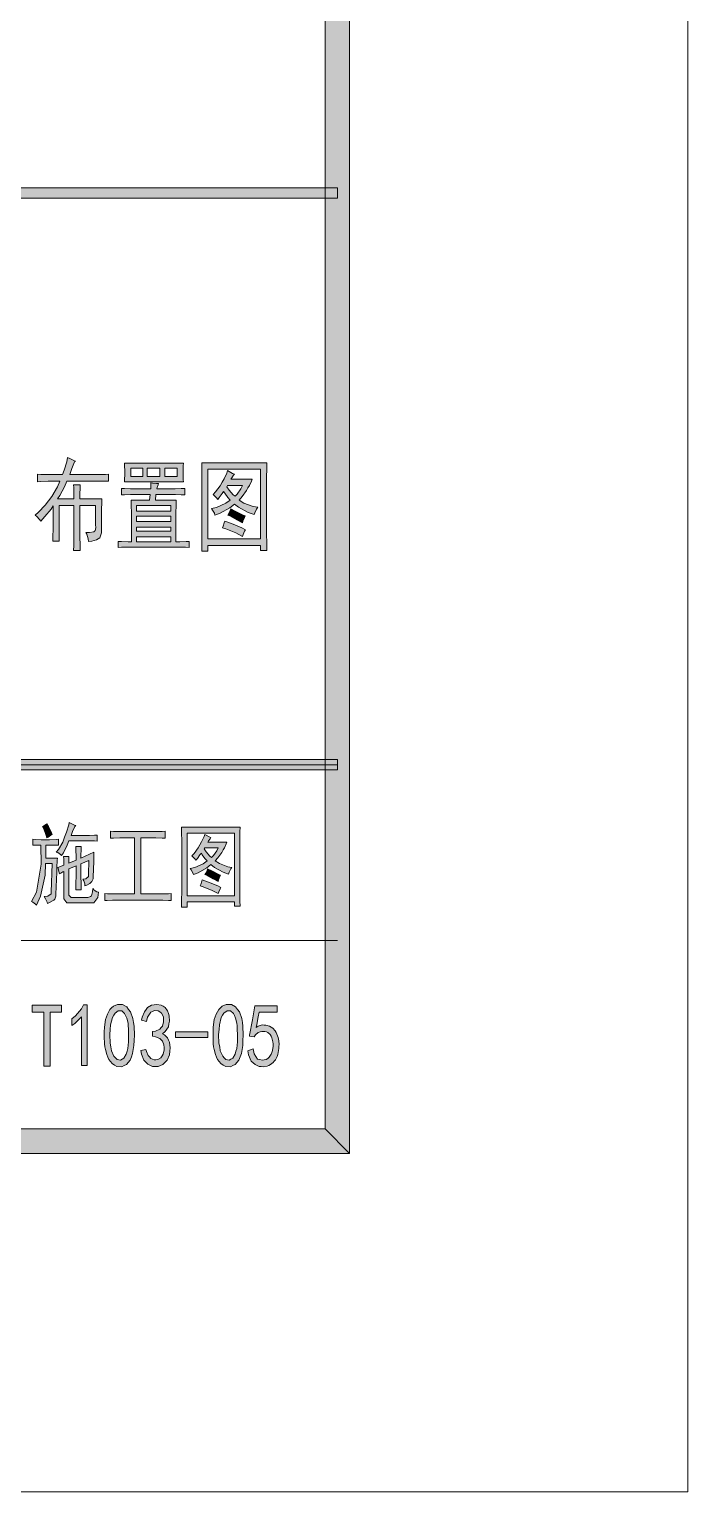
# Model space of a CAD drawing. Header units: millimetres. Extents: x 564 to 880, y 85 to 763.
# Drawn here: x 877.994 to 879.873, y 720.721 to 724.894 of the extents above; entities that cross this region are included whole.
import ezdxf

# ---------------------------------------------------------------- set-up
doc = ezdxf.new("R2010")
doc.units = ezdxf.units.MM

msp = doc.modelspace()

# ---------------------------------------------------------------- hatches: boundary and pattern name
h = msp.add_hatch(color=0)
h.dxf.hatch_style = 2
h.paths.add_polyline_path([(878.9084, 721.6862), (878.8386, 721.7563), (878.8386, 761.6824), (878.9084, 761.7526)])
h = msp.add_hatch(color=0)
h.dxf.hatch_style = 2
h.paths.add_polyline_path([(878.8734, 724.4415), (878.8734, 724.4118), (875.3864, 724.4118), (875.3864, 724.4415)])
h = msp.add_hatch(color=0)
h.dxf.hatch_style = 2
h.paths.add_polyline_path([(878.0887, 723.6236), (878.0937, 723.6357), (878.1009, 723.6601), (878.1034, 723.6719), (878.1095, 723.669), (878.1209, 723.664), (878.1256, 723.6619), (878.1234, 723.6594), (878.1152, 723.6404), (878.1095, 723.6236), (878.176, 723.6236), (878.1896, 723.6236), (878.2114, 723.6239), (878.22, 723.6247), (878.22, 723.6043), (878.1016, 723.6043), (878.0941, 723.5885), (878.0809, 723.5635), (878.0744, 723.5538), (878.1213, 723.5538), (878.1213, 723.5663), (878.1209, 723.5864), (878.1202, 723.5942), (878.1392, 723.5942), (878.1388, 723.5864), (878.1385, 723.5663), (878.1385, 723.5538), (878.2011, 723.5538), (878.2007, 723.5438), (878.2004, 723.5234), (878.2004, 723.5134), (878.2004, 723.4672), (878.2004, 723.4569), (878.1957, 723.4433), (878.1907, 723.4404), (878.186, 723.4375), (878.1724, 723.4336), (878.1635, 723.4325), (878.1624, 723.4404), (878.1585, 723.4533), (878.1553, 723.4583), (878.1656, 723.4583), (878.1782, 723.4601), (878.18, 723.4619), (878.1821, 723.4633), (878.1835, 723.4726), (878.1832, 723.4798), (878.1832, 723.5349), (878.1385, 723.5349), (878.1385, 723.4583), (878.1385, 723.4465), (878.1388, 723.4207), (878.1392, 723.4068), (878.1202, 723.4068), (878.1209, 723.4207), (878.1213, 723.4465), (878.1213, 723.4583), (878.1213, 723.5349), (878.0791, 723.5349), (878.0791, 723.4336), (878.0612, 723.4336), (878.0615, 723.4454), (878.0619, 723.4687), (878.0619, 723.4798), (878.0619, 723.5338), (878.0562, 723.5252), (878.0386, 723.5037), (878.0268, 723.4908), (878.0236, 723.4955), (878.0157, 723.5037), (878.0107, 723.5077), (878.0204, 723.5162), (878.0397, 723.5366), (878.049, 723.5488), (878.058, 723.561), (878.0741, 723.5885), (878.0809, 723.6043), (878.059, 723.6043), (878.0479, 723.6043), (878.0272, 723.6039), (878.0179, 723.6032), (878.0179, 723.6247), (878.0272, 723.6239), (878.0479, 723.6236), (878.059, 723.6236)])
h = msp.add_hatch(color=0)
h.paths.add_polyline_path([(878.434, 723.6561), (878.4336, 723.6483), (878.4329, 723.6336), (878.4329, 723.6268), (878.4329, 723.62), (878.4336, 723.6082), (878.434, 723.6032), (878.2658, 723.6032), (878.2662, 723.61), (878.2669, 723.6225), (878.2669, 723.6279), (878.2669, 723.6343), (878.2662, 723.6483), (878.2658, 723.6561)])
h.paths.add_polyline_path([(878.3667, 723.6179), (878.3667, 723.6415), (878.3306, 723.6415), (878.3306, 723.6179)])
h.paths.add_polyline_path([(878.4161, 723.6179), (878.4161, 723.6415), (878.381, 723.6415), (878.381, 723.6179)])
h.paths.add_polyline_path([(878.3181, 723.6179), (878.3181, 723.6415), (878.2837, 723.6415), (878.2837, 723.6179)])
h = msp.add_hatch(color=0)
h.paths.add_polyline_path([(878.6723, 723.6572), (878.6716, 723.6433), (878.6712, 723.6121), (878.6712, 723.5953), (878.6712, 723.4751), (878.6712, 723.4579), (878.6716, 723.4236), (878.6723, 723.4068), (878.654, 723.4068), (878.654, 723.4214), (878.5041, 723.4214), (878.5041, 723.4046), (878.4862, 723.4046), (878.4866, 723.4218), (878.4869, 723.4579), (878.4869, 723.4765), (878.4869, 723.5953), (878.4869, 723.6118), (878.4866, 723.6425), (878.4862, 723.6572)])
h.paths.add_polyline_path([(878.654, 723.4404), (878.654, 723.6393), (878.5041, 723.6393), (878.5041, 723.4404)])
h = msp.add_hatch(color=0)
h.paths.add_polyline_path([(878.5796, 723.6247), (878.5767, 723.6214), (878.5717, 723.6139), (878.5696, 723.61), (878.6297, 723.61), (878.6279, 723.605), (878.6222, 723.5925), (878.6182, 723.5853), (878.6143, 723.5781), (878.6014, 723.5606), (878.5928, 723.5506), (878.6064, 723.542), (878.6329, 723.532), (878.6462, 723.5302), (878.6429, 723.5252), (878.6376, 723.5145), (878.6354, 723.5091), (878.6186, 723.5152), (878.5907, 723.5302), (878.5796, 723.5391), (878.5664, 723.5288), (878.5388, 723.513), (878.5238, 723.5077), (878.5224, 723.513), (878.5174, 723.5223), (878.5138, 723.527), (878.5284, 723.5298), (878.5549, 723.5416), (878.5671, 723.5506), (878.5606, 723.5577), (878.5517, 723.5703), (878.5488, 723.5753), (878.5449, 723.5696), (878.5363, 723.5585), (878.532, 723.5527), (878.5288, 723.5574), (878.522, 723.5638), (878.5184, 723.5663), (878.5259, 723.5742), (878.5392, 723.5917), (878.5445, 723.6018), (878.5499, 723.6114), (878.5574, 723.6279), (878.5599, 723.6347), (878.5642, 723.6318), (878.5742, 723.6268)])
h.paths.add_polyline_path([(878.5581, 723.5885), (878.5646, 723.5792), (878.5764, 723.5656), (878.5814, 723.5617), (878.5871, 723.5674), (878.5979, 723.5824), (878.6029, 723.5921), (878.5599, 723.5921)])
h = msp.add_hatch(color=0)
h.paths.add_polyline_path([(878.3628, 723.5978), (878.3617, 723.5939), (878.3592, 723.5864), (878.3585, 723.5832), (878.4043, 723.5832), (878.4107, 723.5832), (878.4272, 723.5835), (878.4376, 723.5842), (878.4376, 723.5653), (878.4275, 723.5656), (878.4111, 723.5663), (878.4043, 723.5663), (878.3556, 723.5663), (878.3538, 723.5506), (878.4132, 723.5506), (878.4129, 723.5366), (878.4125, 723.513), (878.4125, 723.5034), (878.4125, 723.4315), (878.4233, 723.4315), (878.4422, 723.4322), (878.4501, 723.4325), (878.4501, 723.4157), (878.4401, 723.4164), (878.4218, 723.4168), (878.4132, 723.4168), (878.2837, 723.4168), (878.2748, 723.4168), (878.2569, 723.4164), (878.2479, 723.4157), (878.2479, 723.4325), (878.2572, 723.4322), (878.2762, 723.4315), (878.2855, 723.4315), (878.2855, 723.5034), (878.2855, 723.513), (878.2852, 723.5366), (878.2848, 723.5506), (878.337, 723.5506), (878.3388, 723.5663), (878.2912, 723.5663), (878.283, 723.5663), (878.2658, 723.5656), (878.2569, 723.5653), (878.2569, 723.5842), (878.2658, 723.5835), (878.283, 723.5832), (878.2912, 723.5832), (878.3406, 723.5832), (878.341, 723.5874), (878.3413, 723.596), (878.3413, 723.6), (878.346, 723.5989), (878.3567, 723.5978)])
h.paths.add_polyline_path([(878.3979, 723.5191), (878.3979, 723.5349), (878.3002, 723.5349), (878.3002, 723.5191)])
h.paths.add_polyline_path([(878.3979, 723.4898), (878.3979, 723.5044), (878.3002, 723.5044), (878.3002, 723.4898)])
h.paths.add_polyline_path([(878.3979, 723.4315), (878.3979, 723.4461), (878.3002, 723.4461), (878.3002, 723.4315)])
h.paths.add_polyline_path([(878.3979, 723.4619), (878.3979, 723.473), (878.3002, 723.473), (878.3002, 723.4619)])
h = msp.add_hatch(color=0)
h.dxf.hatch_style = 2
h.paths.add_polyline_path([(878.5689, 723.5259), (878.5839, 723.518), (878.6047, 723.5077), (878.61, 723.5055), (878.6079, 723.5012), (878.6039, 723.4908), (878.6021, 723.4855), (878.5868, 723.4944), (878.566, 723.5055), (878.5606, 723.5077), (878.5628, 723.5116), (878.5671, 723.5209)])
h = msp.add_hatch(color=0)
h.dxf.hatch_style = 2
h.paths.add_polyline_path([(878.5517, 723.4908), (878.5714, 723.4837), (878.6011, 723.4712), (878.6111, 723.4662), (878.6086, 723.4619), (878.6043, 723.4522), (878.6021, 723.4472), (878.5835, 723.4569), (878.5553, 723.469), (878.5453, 723.4719), (878.5471, 723.4765), (878.5503, 723.4858)])
h = msp.add_hatch(color=0)
h.dxf.hatch_style = 2
h.paths.add_polyline_path([(875.3864, 722.7806), (875.3864, 722.8107), (878.8734, 722.8107), (878.8734, 722.7806)])
h = msp.add_hatch(color=0)
h.dxf.hatch_style = 2
h.paths.add_polyline_path([(878.0444, 722.6271), (878.0487, 722.6196), (878.0562, 722.6042), (878.0597, 722.5967), (878.0558, 722.5942), (878.0483, 722.5892), (878.0444, 722.5867), (878.0415, 722.5967), (878.0354, 722.6128), (878.0322, 722.6189), (878.0354, 722.6211), (878.0415, 722.625)])
h = msp.add_hatch(color=0)
h.dxf.hatch_style = 2
h.paths.add_polyline_path([(878.1267, 722.6221), (878.1241, 722.6196), (878.1173, 722.6053), (878.1131, 722.5939), (878.1581, 722.5939), (878.1656, 722.5939), (878.1803, 722.5942), (878.1882, 722.5946), (878.1882, 722.5774), (878.1803, 722.5781), (878.1656, 722.5785), (878.1581, 722.5785), (878.1073, 722.5785), (878.102, 722.5656), (878.0916, 722.5441), (878.0862, 722.5363), (878.0834, 722.5395), (878.0758, 722.5449), (878.0708, 722.5463), (878.0773, 722.5534), (878.0894, 722.5746), (878.0948, 722.5889), (878.1002, 722.6028), (878.107, 722.6239), (878.108, 722.6311), (878.1134, 722.6282), (878.1227, 722.6236)])
h = msp.add_hatch(color=0)
h.paths.add_polyline_path([(878.5957, 722.6171), (878.5954, 722.6042), (878.595, 722.5767), (878.595, 722.5613), (878.595, 722.4533), (878.595, 722.4375), (878.5954, 722.4067), (878.5957, 722.3917), (878.5796, 722.3917), (878.5796, 722.4046), (878.4447, 722.4046), (878.4447, 722.3896), (878.4283, 722.3896), (878.4286, 722.4053), (878.4293, 722.4375), (878.4293, 722.4543), (878.4293, 722.5613), (878.4293, 722.576), (878.4286, 722.6039), (878.4283, 722.6171)])
h.paths.add_polyline_path([(878.5796, 722.4218), (878.5796, 722.6007), (878.4447, 722.6007), (878.4447, 722.4218)])
h = msp.add_hatch(color=0)
h.dxf.hatch_style = 2
h.paths.add_polyline_path([(878.0773, 722.5656), (878.0723, 722.566), (878.0615, 722.5663), (878.0562, 722.5663), (878.0411, 722.5663), (878.0411, 722.5291), (878.0741, 722.5291), (878.0737, 722.523), (878.073, 722.5026), (878.0726, 722.4887), (878.0701, 722.4261), (878.0701, 722.4203), (878.0669, 722.4121), (878.0637, 722.4096), (878.0605, 722.4071), (878.0515, 722.4021), (878.0458, 722.3996), (878.0447, 722.4032), (878.0401, 722.4132), (878.0368, 722.42), (878.0465, 722.4207), (878.0562, 722.4268), (878.0562, 722.4322), (878.0597, 722.5137), (878.0401, 722.5137), (878.039, 722.4805), (878.0265, 722.4207), (878.015, 722.3946), (878.0118, 722.3982), (878.0046, 722.4035), (878.0004, 722.4057), (878.0147, 722.4322), (878.0279, 722.5123), (878.0272, 722.5663), (878.0207, 722.5663), (878.0089, 722.566), (878.0039, 722.5656), (878.0039, 722.5828), (878.0104, 722.5821), (878.0283, 722.5817), (878.0401, 722.5817), (878.0522, 722.5817), (878.0708, 722.5821), (878.0773, 722.5828)])
h = msp.add_hatch(color=0)
h.dxf.hatch_style = 2
h.paths.add_polyline_path([(878.346, 722.605), (878.3556, 722.605), (878.3735, 722.6053), (878.3814, 722.606), (878.3814, 722.5856), (878.3735, 722.586), (878.3556, 722.5867), (878.346, 722.5867), (878.3127, 722.5867), (878.3127, 722.4268), (878.3653, 722.4268), (878.3746, 722.4268), (878.3914, 722.4275), (878.3993, 722.4279), (878.3993, 722.4078), (878.3914, 722.4082), (878.375, 722.4089), (878.366, 722.4089), (878.2408, 722.4089), (878.2318, 722.4089), (878.2165, 722.4082), (878.21, 722.4078), (878.21, 722.4279), (878.2168, 722.4275), (878.2326, 722.4268), (878.2415, 722.4268), (878.2948, 722.4268), (878.2948, 722.5867), (878.2626, 722.5867), (878.2522, 722.5867), (878.234, 722.586), (878.2261, 722.5856), (878.2261, 722.606), (878.234, 722.6053), (878.2522, 722.605), (878.2626, 722.605)])
h = msp.add_hatch(color=0)
h.paths.add_polyline_path([(878.5123, 722.5878), (878.5102, 722.5846), (878.5055, 722.5781), (878.5038, 722.5746), (878.5578, 722.5746), (878.5564, 722.5699), (878.551, 722.5588), (878.5474, 722.5524), (878.5435, 722.5456), (878.5324, 722.5302), (878.5245, 722.5209), (878.5367, 722.5134), (878.5606, 722.5044), (878.5725, 722.5026), (878.5696, 722.4983), (878.5646, 722.4887), (878.5628, 722.4837), (878.5478, 722.489), (878.5227, 722.5026), (878.5123, 722.5109), (878.5009, 722.5012), (878.4759, 722.4873), (878.4623, 722.4826), (878.4612, 722.4873), (878.4565, 722.4958), (878.4533, 722.4998), (878.4665, 722.5023), (878.4902, 722.513), (878.5013, 722.5209), (878.4955, 722.5277), (878.4873, 722.5388), (878.4852, 722.5431), (878.4812, 722.5381), (878.4737, 722.528), (878.4698, 722.523), (878.4669, 722.527), (878.4608, 722.533), (878.4576, 722.5352), (878.4644, 722.5424), (878.4762, 722.5581), (878.4809, 722.567), (878.4859, 722.576), (878.4927, 722.5907), (878.4948, 722.5967), (878.4987, 722.5942), (878.5077, 722.5896)])
h.paths.add_polyline_path([(878.493, 722.5552), (878.4991, 722.5466), (878.5098, 722.5345), (878.5141, 722.5309), (878.5195, 722.5363), (878.5292, 722.5499), (878.5335, 722.5585), (878.4948, 722.5585)])
h = msp.add_hatch(color=0)
h.dxf.hatch_style = 2
h.paths.add_polyline_path([(878.0927, 722.5087), (878.0927, 722.5144), (878.0923, 722.527), (878.0919, 722.5341), (878.1073, 722.5341), (878.107, 722.5277), (878.1066, 722.518), (878.1066, 722.5148), (878.1274, 722.523), (878.1274, 722.5327), (878.127, 722.5524), (878.1267, 722.5624), (878.142, 722.5624), (878.1417, 722.5534), (878.1413, 722.5366), (878.1413, 722.5291), (878.1785, 722.5463), (878.1782, 722.5388), (878.1778, 722.5255), (878.1778, 722.5198), (878.1767, 722.4754), (878.176, 722.4704), (878.1724, 722.4626), (878.1696, 722.4597), (878.1667, 722.4568), (878.1581, 722.4522), (878.1524, 722.45), (878.1524, 722.4554), (878.1499, 722.4647), (878.147, 722.4694), (878.1553, 722.4704), (878.1635, 722.4769), (878.1631, 722.4826), (878.1639, 722.522), (878.1413, 722.513), (878.1413, 722.4855), (878.1417, 722.4486), (878.142, 722.4389), (878.1267, 722.4389), (878.127, 722.4511), (878.1274, 722.4851), (878.1274, 722.5069), (878.1066, 722.4987), (878.1066, 722.43), (878.1066, 722.4236), (878.1134, 722.4168), (878.1202, 722.4168), (878.1574, 722.4168), (878.161, 722.4168), (878.1671, 722.4182), (878.1692, 722.42), (878.1714, 722.4214), (878.1746, 722.4325), (878.1753, 722.4422), (878.1789, 722.4375), (878.1871, 722.4325), (878.1914, 722.4322), (878.1893, 722.4168), (878.1778, 722.4017), (878.1678, 722.4017), (878.1088, 722.4017), (878.1009, 722.4017), (878.0927, 722.4128), (878.0927, 722.4239), (878.0927, 722.4905), (878.0898, 722.4898), (878.0837, 722.4865), (878.0805, 722.4844), (878.0758, 722.5026)])
h = msp.add_hatch(color=0)
h.dxf.hatch_style = 2
h.paths.add_polyline_path([(878.5027, 722.4987), (878.5166, 722.4915), (878.5352, 722.4826), (878.5399, 722.4805), (878.5381, 722.4765), (878.5342, 722.4672), (878.5327, 722.4622), (878.5191, 722.4704), (878.5005, 722.4805), (878.4955, 722.4826), (878.4977, 722.4862), (878.5013, 722.494)])
h = msp.add_hatch(color=0)
h.dxf.hatch_style = 2
h.paths.add_polyline_path([(878.4873, 722.4672), (878.5052, 722.4608), (878.532, 722.4497), (878.541, 722.445), (878.5388, 722.4411), (878.5349, 722.4325), (878.5327, 722.4279), (878.5163, 722.4364), (878.4905, 722.4475), (878.4819, 722.45), (878.4834, 722.4543), (878.4862, 722.4629)])
h = msp.add_hatch(color=0)
h.dxf.hatch_style = 2
h.paths.add_polyline_path([(878.0859, 722.0897), (878.0537, 722.0897), (878.0537, 721.9359), (878.0351, 721.9359), (878.0351, 722.0897), (878.0025, 722.0897), (878.0025, 722.1091), (878.0859, 722.1091)])
h = msp.add_hatch(color=0)
h.dxf.hatch_style = 2
h.paths.add_polyline_path([(878.1428, 722.0765), (878.1374, 722.0701), (878.1241, 722.0575), (878.1159, 722.0515), (878.1159, 722.0704), (878.1259, 722.079), (878.1428, 722.0994), (878.1492, 722.1109), (878.1589, 722.1109), (878.1589, 721.937), (878.1428, 721.937)])
h = msp.add_hatch(color=0)
h.paths.add_polyline_path([(878.2082, 722.0336), (878.2086, 722.0472), (878.2114, 722.0683), (878.2143, 722.0762), (878.2168, 722.084), (878.2243, 722.0969), (878.229, 722.1019), (878.234, 722.1069), (878.2458, 722.1119), (878.2529, 722.1119), (878.2601, 722.1119), (878.2723, 722.1048), (878.2776, 722.0973), (878.283, 722.0901), (878.2898, 722.0715), (878.2912, 722.0604), (878.293, 722.0493), (878.2941, 722.0239), (878.2934, 722.0092), (878.2927, 721.9949), (878.2887, 721.9713), (878.2855, 721.9624), (878.2819, 721.9531), (878.2716, 721.9406), (878.2648, 721.937), (878.258, 721.9334), (878.244, 721.9345), (878.2372, 721.9388), (878.2304, 721.9431), (878.2207, 721.9541), (878.2179, 721.9613), (878.215, 721.9685), (878.2111, 721.9835), (878.2097, 721.991), (878.2086, 721.9989), (878.2075, 722.0203)])
h.paths.add_polyline_path([(878.225, 722.0397), (878.224, 722.0257), (878.2247, 722.001), (878.2268, 721.9903), (878.2286, 721.9792), (878.2354, 721.9638), (878.2401, 721.9592), (878.2447, 721.9549), (878.254, 721.9531), (878.259, 721.9559), (878.264, 721.9584), (878.2708, 721.9695), (878.2733, 721.9781), (878.2755, 721.9863), (878.2776, 722.0046), (878.2776, 722.0143), (878.2776, 722.0243), (878.2769, 722.0422), (878.2766, 722.0504), (878.2758, 722.0583), (878.2723, 722.0729), (878.269, 722.0797), (878.2662, 722.0862), (878.258, 722.093), (878.2529, 722.0933), (878.2479, 722.0937), (878.239, 722.0872), (878.2351, 722.0808), (878.2315, 722.074), (878.2261, 722.0536)])
h = msp.add_hatch(color=0)
h.dxf.hatch_style = 2
h.paths.add_polyline_path([(878.3123, 721.9806), (878.327, 721.9835), (878.3284, 721.977), (878.3338, 721.9663), (878.3374, 721.962), (878.341, 721.9577), (878.3503, 721.9534), (878.3556, 721.9538), (878.361, 721.9541), (878.3699, 721.9595), (878.3732, 721.9649), (878.3764, 721.9702), (878.3792, 721.9824), (878.3789, 721.9892), (878.3782, 721.996), (878.3742, 722.0067), (878.3703, 722.0103), (878.3664, 722.0143), (878.3542, 722.0196), (878.3456, 722.0211), (878.3456, 722.0343), (878.3542, 722.035), (878.3664, 722.0407), (878.3703, 722.0454), (878.3742, 722.0497), (878.3775, 722.0618), (878.3771, 722.069), (878.3767, 722.0765), (878.3714, 722.0869), (878.3667, 722.0901), (878.3617, 722.0937), (878.3513, 722.0944), (878.346, 722.0919), (878.3406, 722.0894), (878.3317, 722.0751), (878.3284, 722.0633), (878.3141, 722.0665), (878.3166, 722.0754), (878.3231, 722.0908), (878.3274, 722.0969), (878.3317, 722.103), (878.3431, 722.1098), (878.3503, 722.1109), (878.3578, 722.1119), (878.3703, 722.1098), (878.376, 722.1066), (878.3814, 722.103), (878.3889, 722.093), (878.3914, 722.0862), (878.3936, 722.0794), (878.3943, 722.0643), (878.3925, 722.0565), (878.3911, 722.0482), (878.3818, 722.0343), (878.3739, 722.0282), (878.3796, 722.025), (878.3882, 722.016), (878.3914, 722.01), (878.3943, 722.0039), (878.3964, 721.9878), (878.3953, 721.9781), (878.3943, 721.9681), (878.3871, 721.9524), (878.381, 721.9463), (878.375, 721.9402), (878.3614, 721.9345), (878.3538, 721.9345), (878.346, 721.9348), (878.3327, 721.9409), (878.327, 721.9466), (878.3213, 721.9524), (878.3141, 721.9695)])
h = msp.add_hatch(color=0)
h.paths.add_polyline_path([(878.5188, 722.0336), (878.5191, 722.0472), (878.522, 722.0683), (878.5249, 722.0762), (878.5274, 722.084), (878.5349, 722.0969), (878.5395, 722.1019), (878.5445, 722.1069), (878.5564, 722.1119), (878.5635, 722.1119), (878.5707, 722.1119), (878.5828, 722.1048), (878.5882, 722.0973), (878.5936, 722.0901), (878.6004, 722.0715), (878.6021, 722.0604), (878.6036, 722.0493), (878.6047, 722.0239), (878.6039, 722.0092), (878.6032, 721.9949), (878.5993, 721.9713), (878.5961, 721.9624), (878.5925, 721.9531), (878.5821, 721.9406), (878.5753, 721.937), (878.5685, 721.9334), (878.5546, 721.9345), (878.5478, 721.9388), (878.541, 721.9431), (878.5313, 721.9541), (878.5284, 721.9613), (878.5256, 721.9685), (878.5216, 721.9835), (878.5202, 721.991), (878.5191, 721.9989), (878.5184, 722.0203)])
h.paths.add_polyline_path([(878.5356, 722.0397), (878.5345, 722.0257), (878.5352, 722.001), (878.5374, 721.9903), (878.5392, 721.9792), (878.546, 721.9638), (878.5506, 721.9592), (878.5553, 721.9549), (878.5649, 721.9531), (878.5696, 721.9559), (878.5746, 721.9584), (878.5814, 721.9695), (878.5839, 721.9781), (878.586, 721.9863), (878.5882, 722.0046), (878.5882, 722.0143), (878.5882, 722.0243), (878.5875, 722.0422), (878.5871, 722.0504), (878.5864, 722.0583), (878.5828, 722.0729), (878.5796, 722.0797), (878.5767, 722.0862), (878.5685, 722.093), (878.5635, 722.0933), (878.5585, 722.0937), (878.5496, 722.0872), (878.5456, 722.0808), (878.542, 722.074), (878.537, 722.0536)])
h = msp.add_hatch(color=0)
h.dxf.hatch_style = 2
h.paths.add_polyline_path([(878.6326, 721.9846), (878.6354, 721.971), (878.6451, 721.9559), (878.6522, 721.9541), (878.659, 721.9527), (878.6701, 721.9545), (878.6744, 721.9577), (878.6787, 721.9609), (878.6848, 721.9695), (878.6866, 721.9749), (878.6884, 721.9803), (878.6898, 721.9921), (878.6898, 721.9989), (878.6894, 722.0053), (878.6866, 722.0164), (878.6841, 722.0211), (878.6816, 722.0257), (878.6748, 722.0314), (878.6708, 722.0332), (878.6666, 722.0347), (878.6576, 722.0347), (878.6526, 722.0332), (878.6476, 722.0314), (878.6394, 722.0246), (878.6358, 722.0189), (878.6222, 722.0211), (878.6229, 722.0239), (878.6308, 722.0676), (878.6376, 722.108), (878.7016, 722.108), (878.7016, 722.0897), (878.6497, 722.0897), (878.6476, 722.0762), (878.6437, 722.0543), (878.6415, 722.0461), (878.6476, 722.0497), (878.659, 722.0533), (878.6644, 722.0529), (878.6694, 722.0525), (878.6798, 722.0497), (878.6844, 722.0468), (878.6894, 722.044), (878.6962, 722.0364), (878.6988, 722.0314), (878.7009, 722.0268), (878.7041, 722.0171), (878.7052, 722.0125), (878.7063, 722.0075), (878.707, 721.9971), (878.7066, 721.9917), (878.7066, 721.986), (878.7048, 721.9749), (878.703, 721.9688), (878.7016, 721.9631), (878.6966, 721.9534), (878.6934, 721.9499), (878.6902, 721.9459), (878.6823, 721.9398), (878.6776, 721.9377), (878.673, 721.9352), (878.6623, 721.9334), (878.6562, 721.9341), (878.6501, 721.9345), (878.6386, 721.9402), (878.6333, 721.9452), (878.6276, 721.9502), (878.62, 721.9674), (878.6182, 721.9796)])
h = msp.add_hatch(color=0)
h.dxf.hatch_style = 2
h.paths.add_polyline_path([(878.5041, 722.0171), (878.4118, 722.0171), (878.4118, 722.0332), (878.5041, 722.0332)])
h = msp.add_hatch(color=0)
h.dxf.hatch_style = 2
h.paths.add_polyline_path([(822.9434, 721.6862), (823.0135, 721.7563), (878.8386, 721.7563), (878.9084, 721.6862)])

# ---------------------------------------------------------------- linework, layer by layer
at = {"color": 0, "lineweight": 0}
for points in [[(820.4786, 720.7212), (879.8734, 720.7212), (879.8734, 762.7175), (820.4786, 762.7175)], [(878.9084, 721.6862), (878.8386, 721.7563), (878.8386, 761.6824), (878.9084, 761.7526)], [(878.8734, 724.4415), (878.8734, 724.4118), (875.3864, 724.4118), (875.3864, 724.4415)], [(878.0887, 723.6236), (878.0937, 723.6357), (878.1009, 723.6601), (878.1034, 723.6719), (878.1095, 723.669), (878.1209, 723.664), (878.1256, 723.6619), (878.1234, 723.6594), (878.1152, 723.6404), (878.1095, 723.6236), (878.176, 723.6236), (878.1896, 723.6236), (878.2114, 723.6239), (878.22, 723.6247), (878.22, 723.6043), (878.1016, 723.6043), (878.0941, 723.5885), (878.0809, 723.5635), (878.0744, 723.5538), (878.1213, 723.5538), (878.1213, 723.5663), (878.1209, 723.5864), (878.1202, 723.5942), (878.1392, 723.5942), (878.1388, 723.5864), (878.1385, 723.5663), (878.1385, 723.5538), (878.2011, 723.5538), (878.2007, 723.5438), (878.2004, 723.5234), (878.2004, 723.5134), (878.2004, 723.4672), (878.2004, 723.4569), (878.1957, 723.4433), (878.1907, 723.4404), (878.186, 723.4375), (878.1724, 723.4336), (878.1635, 723.4325), (878.1624, 723.4404), (878.1585, 723.4533), (878.1553, 723.4583), (878.1656, 723.4583), (878.1782, 723.4601), (878.18, 723.4619), (878.1821, 723.4633), (878.1835, 723.4726), (878.1832, 723.4798), (878.1832, 723.5349), (878.1385, 723.5349), (878.1385, 723.4583), (878.1385, 723.4465), (878.1388, 723.4207), (878.1392, 723.4068), (878.1202, 723.4068), (878.1209, 723.4207), (878.1213, 723.4465), (878.1213, 723.4583), (878.1213, 723.5349), (878.0791, 723.5349), (878.0791, 723.4336), (878.0612, 723.4336), (878.0615, 723.4454), (878.0619, 723.4687), (878.0619, 723.4798), (878.0619, 723.5338), (878.0562, 723.5252), (878.0386, 723.5037), (878.0268, 723.4908), (878.0236, 723.4955), (878.0157, 723.5037), (878.0107, 723.5077), (878.0204, 723.5162), (878.0397, 723.5366), (878.049, 723.5488), (878.058, 723.561), (878.0741, 723.5885), (878.0809, 723.6043), (878.059, 723.6043), (878.0479, 723.6043), (878.0272, 723.6039), (878.0179, 723.6032), (878.0179, 723.6247), (878.0272, 723.6239), (878.0479, 723.6236), (878.059, 723.6236)], [(878.434, 723.6561), (878.4336, 723.6483), (878.4329, 723.6336), (878.4329, 723.6268), (878.4329, 723.62), (878.4336, 723.6082), (878.434, 723.6032), (878.2658, 723.6032), (878.2662, 723.61), (878.2669, 723.6225), (878.2669, 723.6279), (878.2669, 723.6343), (878.2662, 723.6483), (878.2658, 723.6561)], [(878.3181, 723.6179), (878.3181, 723.6415), (878.2837, 723.6415), (878.2837, 723.6179)], [(878.3667, 723.6179), (878.3667, 723.6415), (878.3306, 723.6415), (878.3306, 723.6179)], [(878.4161, 723.6179), (878.4161, 723.6415), (878.381, 723.6415), (878.381, 723.6179)], [(878.6723, 723.6572), (878.6716, 723.6433), (878.6712, 723.6121), (878.6712, 723.5953), (878.6712, 723.4751), (878.6712, 723.4579), (878.6716, 723.4236), (878.6723, 723.4068), (878.654, 723.4068), (878.654, 723.4214), (878.5041, 723.4214), (878.5041, 723.4046), (878.4862, 723.4046), (878.4866, 723.4218), (878.4869, 723.4579), (878.4869, 723.4765), (878.4869, 723.5953), (878.4869, 723.6118), (878.4866, 723.6425), (878.4862, 723.6572)], [(878.654, 723.4404), (878.654, 723.6393), (878.5041, 723.6393), (878.5041, 723.4404)], [(878.5796, 723.6247), (878.5767, 723.6214), (878.5717, 723.6139), (878.5696, 723.61), (878.6297, 723.61), (878.6279, 723.605), (878.6222, 723.5925), (878.6182, 723.5853), (878.6143, 723.5781), (878.6014, 723.5606), (878.5928, 723.5506), (878.6064, 723.542), (878.6329, 723.532), (878.6462, 723.5302), (878.6429, 723.5252), (878.6376, 723.5145), (878.6354, 723.5091), (878.6186, 723.5152), (878.5907, 723.5302), (878.5796, 723.5391), (878.5664, 723.5288), (878.5388, 723.513), (878.5238, 723.5077), (878.5224, 723.513), (878.5174, 723.5223), (878.5138, 723.527), (878.5284, 723.5298), (878.5549, 723.5416), (878.5671, 723.5506), (878.5606, 723.5577), (878.5517, 723.5703), (878.5488, 723.5753), (878.5449, 723.5696), (878.5363, 723.5585), (878.532, 723.5527), (878.5288, 723.5574), (878.522, 723.5638), (878.5184, 723.5663), (878.5259, 723.5742), (878.5392, 723.5917), (878.5445, 723.6018), (878.5499, 723.6114), (878.5574, 723.6279), (878.5599, 723.6347), (878.5642, 723.6318), (878.5742, 723.6268)], [(878.3628, 723.5978), (878.3617, 723.5939), (878.3592, 723.5864), (878.3585, 723.5832), (878.4043, 723.5832), (878.4107, 723.5832), (878.4272, 723.5835), (878.4376, 723.5842), (878.4376, 723.5653), (878.4275, 723.5656), (878.4111, 723.5663), (878.4043, 723.5663), (878.3556, 723.5663), (878.3538, 723.5506), (878.4132, 723.5506), (878.4129, 723.5366), (878.4125, 723.513), (878.4125, 723.5034), (878.4125, 723.4315), (878.4233, 723.4315), (878.4422, 723.4322), (878.4501, 723.4325), (878.4501, 723.4157), (878.4401, 723.4164), (878.4218, 723.4168), (878.4132, 723.4168), (878.2837, 723.4168), (878.2748, 723.4168), (878.2569, 723.4164), (878.2479, 723.4157), (878.2479, 723.4325), (878.2572, 723.4322), (878.2762, 723.4315), (878.2855, 723.4315), (878.2855, 723.5034), (878.2855, 723.513), (878.2852, 723.5366), (878.2848, 723.5506), (878.337, 723.5506), (878.3388, 723.5663), (878.2912, 723.5663), (878.283, 723.5663), (878.2658, 723.5656), (878.2569, 723.5653), (878.2569, 723.5842), (878.2658, 723.5835), (878.283, 723.5832), (878.2912, 723.5832), (878.3406, 723.5832), (878.341, 723.5874), (878.3413, 723.596), (878.3413, 723.6), (878.346, 723.5989), (878.3567, 723.5978)], [(878.5581, 723.5885), (878.5646, 723.5792), (878.5764, 723.5656), (878.5814, 723.5617), (878.5871, 723.5674), (878.5979, 723.5824), (878.6029, 723.5921), (878.5599, 723.5921)], [(878.3979, 723.5191), (878.3979, 723.5349), (878.3002, 723.5349), (878.3002, 723.5191)], [(878.3979, 723.4898), (878.3979, 723.5044), (878.3002, 723.5044), (878.3002, 723.4898)], [(878.5689, 723.5259), (878.5839, 723.518), (878.6047, 723.5077), (878.61, 723.5055), (878.6079, 723.5012), (878.6039, 723.4908), (878.6021, 723.4855), (878.5868, 723.4944), (878.566, 723.5055), (878.5606, 723.5077), (878.5628, 723.5116), (878.5671, 723.5209)], [(878.3979, 723.4619), (878.3979, 723.473), (878.3002, 723.473), (878.3002, 723.4619)], [(878.5517, 723.4908), (878.5714, 723.4837), (878.6011, 723.4712), (878.6111, 723.4662), (878.6086, 723.4619), (878.6043, 723.4522), (878.6021, 723.4472), (878.5835, 723.4569), (878.5553, 723.469), (878.5453, 723.4719), (878.5471, 723.4765), (878.5503, 723.4858)], [(878.3979, 723.4315), (878.3979, 723.4461), (878.3002, 723.4461), (878.3002, 723.4315)], [(875.3864, 722.7806), (875.3864, 722.8107), (878.8734, 722.8107), (878.8734, 722.7806)], [(878.0444, 722.6271), (878.0487, 722.6196), (878.0562, 722.6042), (878.0597, 722.5967), (878.0558, 722.5942), (878.0483, 722.5892), (878.0444, 722.5867), (878.0415, 722.5967), (878.0354, 722.6128), (878.0322, 722.6189), (878.0354, 722.6211), (878.0415, 722.625)], [(878.1267, 722.6221), (878.1241, 722.6196), (878.1173, 722.6053), (878.1131, 722.5939), (878.1581, 722.5939), (878.1656, 722.5939), (878.1803, 722.5942), (878.1882, 722.5946), (878.1882, 722.5774), (878.1803, 722.5781), (878.1656, 722.5785), (878.1581, 722.5785), (878.1073, 722.5785), (878.102, 722.5656), (878.0916, 722.5441), (878.0862, 722.5363), (878.0834, 722.5395), (878.0758, 722.5449), (878.0708, 722.5463), (878.0773, 722.5534), (878.0894, 722.5746), (878.0948, 722.5889), (878.1002, 722.6028), (878.107, 722.6239), (878.108, 722.6311), (878.1134, 722.6282), (878.1227, 722.6236)], [(878.5957, 722.6171), (878.5954, 722.6042), (878.595, 722.5767), (878.595, 722.5613), (878.595, 722.4533), (878.595, 722.4375), (878.5954, 722.4067), (878.5957, 722.3917), (878.5796, 722.3917), (878.5796, 722.4046), (878.4447, 722.4046), (878.4447, 722.3896), (878.4283, 722.3896), (878.4286, 722.4053), (878.4293, 722.4375), (878.4293, 722.4543), (878.4293, 722.5613), (878.4293, 722.576), (878.4286, 722.6039), (878.4283, 722.6171)], [(878.0773, 722.5656), (878.0723, 722.566), (878.0615, 722.5663), (878.0562, 722.5663), (878.0411, 722.5663), (878.0411, 722.5291), (878.0741, 722.5291), (878.0737, 722.523), (878.073, 722.5026), (878.0726, 722.4887), (878.0701, 722.4261), (878.0701, 722.4203), (878.0669, 722.4121), (878.0637, 722.4096), (878.0605, 722.4071), (878.0515, 722.4021), (878.0458, 722.3996), (878.0447, 722.4032), (878.0401, 722.4132), (878.0368, 722.42), (878.0465, 722.4207), (878.0562, 722.4268), (878.0562, 722.4322), (878.0597, 722.5137), (878.0401, 722.5137), (878.039, 722.4805), (878.0265, 722.4207), (878.015, 722.3946), (878.0118, 722.3982), (878.0046, 722.4035), (878.0004, 722.4057), (878.0147, 722.4322), (878.0279, 722.5123), (878.0272, 722.5663), (878.0207, 722.5663), (878.0089, 722.566), (878.0039, 722.5656), (878.0039, 722.5828), (878.0104, 722.5821), (878.0283, 722.5817), (878.0401, 722.5817), (878.0522, 722.5817), (878.0708, 722.5821), (878.0773, 722.5828)], [(878.346, 722.605), (878.3556, 722.605), (878.3735, 722.6053), (878.3814, 722.606), (878.3814, 722.5856), (878.3735, 722.586), (878.3556, 722.5867), (878.346, 722.5867), (878.3127, 722.5867), (878.3127, 722.4268), (878.3653, 722.4268), (878.3746, 722.4268), (878.3914, 722.4275), (878.3993, 722.4279), (878.3993, 722.4078), (878.3914, 722.4082), (878.375, 722.4089), (878.366, 722.4089), (878.2408, 722.4089), (878.2318, 722.4089), (878.2165, 722.4082), (878.21, 722.4078), (878.21, 722.4279), (878.2168, 722.4275), (878.2326, 722.4268), (878.2415, 722.4268), (878.2948, 722.4268), (878.2948, 722.5867), (878.2626, 722.5867), (878.2522, 722.5867), (878.234, 722.586), (878.2261, 722.5856), (878.2261, 722.606), (878.234, 722.6053), (878.2522, 722.605), (878.2626, 722.605)], [(878.5796, 722.4218), (878.5796, 722.6007), (878.4447, 722.6007), (878.4447, 722.4218)], [(878.5123, 722.5878), (878.5102, 722.5846), (878.5055, 722.5781), (878.5038, 722.5746), (878.5578, 722.5746), (878.5564, 722.5699), (878.551, 722.5588), (878.5474, 722.5524), (878.5435, 722.5456), (878.5324, 722.5302), (878.5245, 722.5209), (878.5367, 722.5134), (878.5606, 722.5044), (878.5725, 722.5026), (878.5696, 722.4983), (878.5646, 722.4887), (878.5628, 722.4837), (878.5478, 722.489), (878.5227, 722.5026), (878.5123, 722.5109), (878.5009, 722.5012), (878.4759, 722.4873), (878.4623, 722.4826), (878.4612, 722.4873), (878.4565, 722.4958), (878.4533, 722.4998), (878.4665, 722.5023), (878.4902, 722.513), (878.5013, 722.5209), (878.4955, 722.5277), (878.4873, 722.5388), (878.4852, 722.5431), (878.4812, 722.5381), (878.4737, 722.528), (878.4698, 722.523), (878.4669, 722.527), (878.4608, 722.533), (878.4576, 722.5352), (878.4644, 722.5424), (878.4762, 722.5581), (878.4809, 722.567), (878.4859, 722.576), (878.4927, 722.5907), (878.4948, 722.5967), (878.4987, 722.5942), (878.5077, 722.5896)], [(878.0927, 722.5087), (878.0927, 722.5144), (878.0923, 722.527), (878.0919, 722.5341), (878.1073, 722.5341), (878.107, 722.5277), (878.1066, 722.518), (878.1066, 722.5148), (878.1274, 722.523), (878.1274, 722.5327), (878.127, 722.5524), (878.1267, 722.5624), (878.142, 722.5624), (878.1417, 722.5534), (878.1413, 722.5366), (878.1413, 722.5291), (878.1785, 722.5463), (878.1782, 722.5388), (878.1778, 722.5255), (878.1778, 722.5198), (878.1767, 722.4754), (878.176, 722.4704), (878.1724, 722.4626), (878.1696, 722.4597), (878.1667, 722.4568), (878.1581, 722.4522), (878.1524, 722.45), (878.1524, 722.4554), (878.1499, 722.4647), (878.147, 722.4694), (878.1553, 722.4704), (878.1635, 722.4769), (878.1631, 722.4826), (878.1639, 722.522), (878.1413, 722.513), (878.1413, 722.4855), (878.1417, 722.4486), (878.142, 722.4389), (878.1267, 722.4389), (878.127, 722.4511), (878.1274, 722.4851), (878.1274, 722.5069), (878.1066, 722.4987), (878.1066, 722.43), (878.1066, 722.4236), (878.1134, 722.4168), (878.1202, 722.4168), (878.1574, 722.4168), (878.161, 722.4168), (878.1671, 722.4182), (878.1692, 722.42), (878.1714, 722.4214), (878.1746, 722.4325), (878.1753, 722.4422), (878.1789, 722.4375), (878.1871, 722.4325), (878.1914, 722.4322), (878.1893, 722.4168), (878.1778, 722.4017), (878.1678, 722.4017), (878.1088, 722.4017), (878.1009, 722.4017), (878.0927, 722.4128), (878.0927, 722.4239), (878.0927, 722.4905), (878.0898, 722.4898), (878.0837, 722.4865), (878.0805, 722.4844), (878.0758, 722.5026)], [(878.493, 722.5552), (878.4991, 722.5466), (878.5098, 722.5345), (878.5141, 722.5309), (878.5195, 722.5363), (878.5292, 722.5499), (878.5335, 722.5585), (878.4948, 722.5585)], [(878.5027, 722.4987), (878.5166, 722.4915), (878.5352, 722.4826), (878.5399, 722.4805), (878.5381, 722.4765), (878.5342, 722.4672), (878.5327, 722.4622), (878.5191, 722.4704), (878.5005, 722.4805), (878.4955, 722.4826), (878.4977, 722.4862), (878.5013, 722.494)], [(878.4873, 722.4672), (878.5052, 722.4608), (878.532, 722.4497), (878.541, 722.445), (878.5388, 722.4411), (878.5349, 722.4325), (878.5327, 722.4279), (878.5163, 722.4364), (878.4905, 722.4475), (878.4819, 722.45), (878.4834, 722.4543), (878.4862, 722.4629)], [(878.0859, 722.0897), (878.0537, 722.0897), (878.0537, 721.9359), (878.0351, 721.9359), (878.0351, 722.0897), (878.0025, 722.0897), (878.0025, 722.1091), (878.0859, 722.1091)], [(878.1428, 722.0765), (878.1374, 722.0701), (878.1241, 722.0575), (878.1159, 722.0515), (878.1159, 722.0704), (878.1259, 722.079), (878.1428, 722.0994), (878.1492, 722.1109), (878.1589, 722.1109), (878.1589, 721.937), (878.1428, 721.937)], [(878.2082, 722.0336), (878.2086, 722.0472), (878.2114, 722.0683), (878.2143, 722.0762), (878.2168, 722.084), (878.2243, 722.0969), (878.229, 722.1019), (878.234, 722.1069), (878.2458, 722.1119), (878.2529, 722.1119), (878.2601, 722.1119), (878.2723, 722.1048), (878.2776, 722.0973), (878.283, 722.0901), (878.2898, 722.0715), (878.2912, 722.0604), (878.293, 722.0493), (878.2941, 722.0239), (878.2934, 722.0092), (878.2927, 721.9949), (878.2887, 721.9713), (878.2855, 721.9624), (878.2819, 721.9531), (878.2716, 721.9406), (878.2648, 721.937), (878.258, 721.9334), (878.244, 721.9345), (878.2372, 721.9388), (878.2304, 721.9431), (878.2207, 721.9541), (878.2179, 721.9613), (878.215, 721.9685), (878.2111, 721.9835), (878.2097, 721.991), (878.2086, 721.9989), (878.2075, 722.0203)], [(878.225, 722.0397), (878.224, 722.0257), (878.2247, 722.001), (878.2268, 721.9903), (878.2286, 721.9792), (878.2354, 721.9638), (878.2401, 721.9592), (878.2447, 721.9549), (878.254, 721.9531), (878.259, 721.9559), (878.264, 721.9584), (878.2708, 721.9695), (878.2733, 721.9781), (878.2755, 721.9863), (878.2776, 722.0046), (878.2776, 722.0143), (878.2776, 722.0243), (878.2769, 722.0422), (878.2766, 722.0504), (878.2758, 722.0583), (878.2723, 722.0729), (878.269, 722.0797), (878.2662, 722.0862), (878.258, 722.093), (878.2529, 722.0933), (878.2479, 722.0937), (878.239, 722.0872), (878.2351, 722.0808), (878.2315, 722.074), (878.2261, 722.0536)], [(878.3123, 721.9806), (878.327, 721.9835), (878.3284, 721.977), (878.3338, 721.9663), (878.3374, 721.962), (878.341, 721.9577), (878.3503, 721.9534), (878.3556, 721.9538), (878.361, 721.9541), (878.3699, 721.9595), (878.3732, 721.9649), (878.3764, 721.9702), (878.3792, 721.9824), (878.3789, 721.9892), (878.3782, 721.996), (878.3742, 722.0067), (878.3703, 722.0103), (878.3664, 722.0143), (878.3542, 722.0196), (878.3456, 722.0211), (878.3456, 722.0343), (878.3542, 722.035), (878.3664, 722.0407), (878.3703, 722.0454), (878.3742, 722.0497), (878.3775, 722.0618), (878.3771, 722.069), (878.3767, 722.0765), (878.3714, 722.0869), (878.3667, 722.0901), (878.3617, 722.0937), (878.3513, 722.0944), (878.346, 722.0919), (878.3406, 722.0894), (878.3317, 722.0751), (878.3284, 722.0633), (878.3141, 722.0665), (878.3166, 722.0754), (878.3231, 722.0908), (878.3274, 722.0969), (878.3317, 722.103), (878.3431, 722.1098), (878.3503, 722.1109), (878.3578, 722.1119), (878.3703, 722.1098), (878.376, 722.1066), (878.3814, 722.103), (878.3889, 722.093), (878.3914, 722.0862), (878.3936, 722.0794), (878.3943, 722.0643), (878.3925, 722.0565), (878.3911, 722.0482), (878.3818, 722.0343), (878.3739, 722.0282), (878.3796, 722.025), (878.3882, 722.016), (878.3914, 722.01), (878.3943, 722.0039), (878.3964, 721.9878), (878.3953, 721.9781), (878.3943, 721.9681), (878.3871, 721.9524), (878.381, 721.9463), (878.375, 721.9402), (878.3614, 721.9345), (878.3538, 721.9345), (878.346, 721.9348), (878.3327, 721.9409), (878.327, 721.9466), (878.3213, 721.9524), (878.3141, 721.9695)], [(878.5188, 722.0336), (878.5191, 722.0472), (878.522, 722.0683), (878.5249, 722.0762), (878.5274, 722.084), (878.5349, 722.0969), (878.5395, 722.1019), (878.5445, 722.1069), (878.5564, 722.1119), (878.5635, 722.1119), (878.5707, 722.1119), (878.5828, 722.1048), (878.5882, 722.0973), (878.5936, 722.0901), (878.6004, 722.0715), (878.6021, 722.0604), (878.6036, 722.0493), (878.6047, 722.0239), (878.6039, 722.0092), (878.6032, 721.9949), (878.5993, 721.9713), (878.5961, 721.9624), (878.5925, 721.9531), (878.5821, 721.9406), (878.5753, 721.937), (878.5685, 721.9334), (878.5546, 721.9345), (878.5478, 721.9388), (878.541, 721.9431), (878.5313, 721.9541), (878.5284, 721.9613), (878.5256, 721.9685), (878.5216, 721.9835), (878.5202, 721.991), (878.5191, 721.9989), (878.5184, 722.0203)], [(878.5356, 722.0397), (878.5345, 722.0257), (878.5352, 722.001), (878.5374, 721.9903), (878.5392, 721.9792), (878.546, 721.9638), (878.5506, 721.9592), (878.5553, 721.9549), (878.5649, 721.9531), (878.5696, 721.9559), (878.5746, 721.9584), (878.5814, 721.9695), (878.5839, 721.9781), (878.586, 721.9863), (878.5882, 722.0046), (878.5882, 722.0143), (878.5882, 722.0243), (878.5875, 722.0422), (878.5871, 722.0504), (878.5864, 722.0583), (878.5828, 722.0729), (878.5796, 722.0797), (878.5767, 722.0862), (878.5685, 722.093), (878.5635, 722.0933), (878.5585, 722.0937), (878.5496, 722.0872), (878.5456, 722.0808), (878.542, 722.074), (878.537, 722.0536)], [(878.6326, 721.9846), (878.6354, 721.971), (878.6451, 721.9559), (878.6522, 721.9541), (878.659, 721.9527), (878.6701, 721.9545), (878.6744, 721.9577), (878.6787, 721.9609), (878.6848, 721.9695), (878.6866, 721.9749), (878.6884, 721.9803), (878.6898, 721.9921), (878.6898, 721.9989), (878.6894, 722.0053), (878.6866, 722.0164), (878.6841, 722.0211), (878.6816, 722.0257), (878.6748, 722.0314), (878.6708, 722.0332), (878.6666, 722.0347), (878.6576, 722.0347), (878.6526, 722.0332), (878.6476, 722.0314), (878.6394, 722.0246), (878.6358, 722.0189), (878.6222, 722.0211), (878.6229, 722.0239), (878.6308, 722.0676), (878.6376, 722.108), (878.7016, 722.108), (878.7016, 722.0897), (878.6497, 722.0897), (878.6476, 722.0762), (878.6437, 722.0543), (878.6415, 722.0461), (878.6476, 722.0497), (878.659, 722.0533), (878.6644, 722.0529), (878.6694, 722.0525), (878.6798, 722.0497), (878.6844, 722.0468), (878.6894, 722.044), (878.6962, 722.0364), (878.6988, 722.0314), (878.7009, 722.0268), (878.7041, 722.0171), (878.7052, 722.0125), (878.7063, 722.0075), (878.707, 721.9971), (878.7066, 721.9917), (878.7066, 721.986), (878.7048, 721.9749), (878.703, 721.9688), (878.7016, 721.9631), (878.6966, 721.9534), (878.6934, 721.9499), (878.6902, 721.9459), (878.6823, 721.9398), (878.6776, 721.9377), (878.673, 721.9352), (878.6623, 721.9334), (878.6562, 721.9341), (878.6501, 721.9345), (878.6386, 721.9402), (878.6333, 721.9452), (878.6276, 721.9502), (878.62, 721.9674), (878.6182, 721.9796)], [(878.5041, 722.0171), (878.4118, 722.0171), (878.4118, 722.0332), (878.5041, 722.0332)], [(822.9434, 721.6862), (823.0135, 721.7563), (878.8386, 721.7563), (878.9084, 721.6862)]]:
    msp.add_lwpolyline(points, close=True, dxfattribs=at)
for points in [[(878.8734, 722.7957), (875.3864, 722.7957)], [(875.3864, 722.2944), (878.8734, 722.2944)]]:
    msp.add_lwpolyline(points, dxfattribs=at)

doc.saveas('drawing.dxf')
